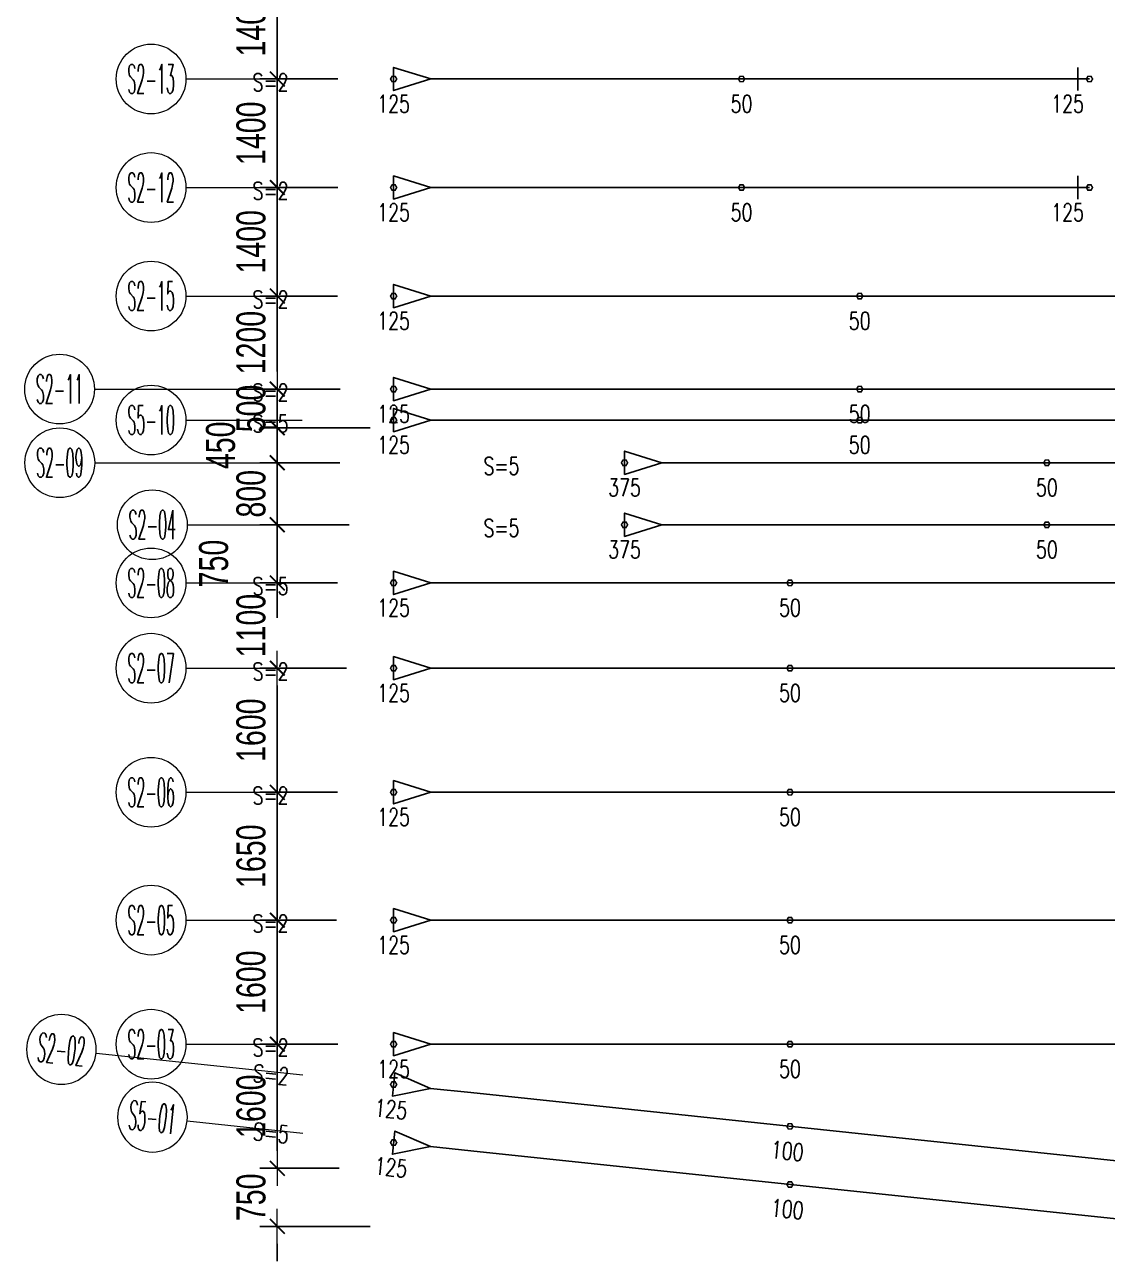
# Model space of a CAD drawing. Header units: millimetres. Extents: x 118516 to 588795, y -24154 to 50684.
# Drawn here: x 377659 to 391630, y 8450 to 24400 of the extents above; entities that cross this region are included whole.
import ezdxf
from ezdxf.enums import TextEntityAlignment as Align

# ---------------------------------------------------------------- set-up
doc = ezdxf.new("R2010")
doc.units = ezdxf.units.MM
doc.layers.get('0').update_dxf_attribs({"lineweight": 20})
doc.layers.get('Defpoints').update_dxf_attribs({"color": 151, "lineweight": 9})
doc.layers.add('ARES_TAG', color=3, linetype='Continuous')
doc.layers.add('NDC_S_TENDON', color=10, linetype='Continuous')
doc.layers.add('Current plane_Column', color=7, linetype='Continuous', true_color=0x4b00ff)
for name, color, linetype, lineweight in [('NDC_S-TENDON', 6, 'Continuous', 35), ('NDC_S_ANNO', 7, 'Continuous', 20), ('NDC_S_DIM', 1, 'Continuous', 15), ('NDC_S_SYMBOL', 1, 'Continuous', 15)]:
    doc.layers.add(name, color=color, linetype=linetype, lineweight=lineweight)
doc.styles.add('ARES_ROMANS_0.36', font='romans.shx', dxfattribs={"width": 0.36, "bigfont": 'vns.shx'})
doc.styles.add('NDC_ANNO', font='', dxfattribs={"width": 0.8})
doc.styles.add('NDC_DIM', font='', dxfattribs={"width": 0.75})
doc.styles.get('NDC_ANNO').set_extended_font_data('Dotum')
doc.styles.get('NDC_DIM').set_extended_font_data('Dotum')
doc.dimstyles.new('NDC_dim_150', dxfattribs={"dimscale": 150, "dimtxt": 2.5, "dimasz": 1.5, "dimexe": 1.5, "dimexo": 2.5, "dimgap": 1, "dimtad": 1, "dimdec": 0, "dimzin": 0, "dimdsep": 46, "dimtxsty": 'NDC_DIM', "dimblk": 'DIMMARK', "dimcen": 0.09, "dimdle": 1.2, "dimclrd": 1, "dimclre": 1, "dimclrt": 3, "dimadec": 0, "dimazin": 0, "dimtfac": 1, "dimtdec": 0, "dimtix": 1, "dimtofl": 0, "dimtmove": 0, "dimatfit": 3, "dimfxl": 8, "dimfxlon": 1, "dimtolj": 1, "dimtzin": 0, "dimarcsym": 0})

# ---------------------------------------------------------------- blocks, each defined once
blk = doc.blocks.new('*U712')
at = {"layer": 'NDC_S_SYMBOL', "color": 3}
blk.add_line((-11226, 0), (-8554, 0), dxfattribs=at)
blk.add_circle((-11676, 0), 450, dxfattribs=at)
at = {"layer": 'NDC_S_TENDON'}
for p, q in [((-3388, 0), (-500, 0)), ((-500, 0), (5123, 0)), ((5123, 0), (5512, 0)), ((5512, 0), (6512, 0)), ((6362, -150), (6362, 150))]:
    blk.add_line(p, q, dxfattribs=at)
blk.add_lwpolyline([(-3908, 0), (-4388, 150), (-4388, -150), (-3908, 0), (-3388, 0)], dxfattribs=at)
at = {"layer": 'ARES_TAG', "style": 'ARES_ROMANS_0.36', "width": 0.36}
blk.add_attdef('S3', text='', height=375, dxfattribs=at).set_placement((-11676, 0), align=Align.MIDDLE_CENTER)
blk = doc.blocks.new('*U532')
at = {"layer": 'NDC_S_SYMBOL', "color": 3}
blk.add_line((-7068, 0), (-5568, 0), dxfattribs=at)
blk.add_circle((-7518, 0), 450, dxfattribs=at)
at = {"layer": 'NDC_S_TENDON'}
for p, q in [((-3388, 0), (-500, 0)), ((-500, 0), (2938, 0)), ((2938, 0), (3592, 0)), ((3592, 0), (4592, 0)), ((4442, -150), (4442, 150))]:
    blk.add_line(p, q, dxfattribs=at)
blk.add_lwpolyline([(-3908, 0), (-4388, 150), (-4388, -150), (-3908, 0), (-3388, 0)], dxfattribs=at)
at = {"layer": 'ARES_TAG', "style": 'ARES_ROMANS_0.36', "width": 0.36}
blk.add_attdef('S3', text='', height=375, dxfattribs=at).set_placement((-7518, 0), align=Align.MIDDLE_CENTER)
blk = doc.blocks.new('*U490')
at = {"layer": 'NDC_S_SYMBOL', "color": 3}
blk.add_line((-7068, 0), (-5568, 0), dxfattribs=at)
blk.add_circle((-7518, 0), 450, dxfattribs=at)
at = {"layer": 'NDC_S_TENDON'}
for p, q in [((-3388, 0), (-500, 0)), ((-500, 0), (5123, 0))]:
    blk.add_line(p, q, dxfattribs=at)
blk.add_lwpolyline([(-3908, 0), (-4388, 150), (-4388, -150), (-3908, 0), (-3388, 0)], dxfattribs=at)
at = {"layer": 'ARES_TAG', "style": 'ARES_ROMANS_0.36', "width": 0.36}
blk.add_attdef('S3', text='', height=375, dxfattribs=at).set_placement((-7518, 0), align=Align.MIDDLE_CENTER)
blk = doc.blocks.new('*U530')
at = {"layer": 'NDC_S_SYMBOL', "color": 3}
blk.add_line((-29345, -1362), (-27853, -1204), dxfattribs=at)
blk.add_circle((-29792, -1409), 450, dxfattribs=at)
at = {"layer": 'NDC_S_TENDON'}
blk.add_line((-25685, -975), (-16450, 0), dxfattribs=at)
blk.add_lwpolyline([(-26202, -1030), (-26696, -931), (-26664, -1230), (-26202, -1030), (-25685, -975)], dxfattribs=at)
at = {"layer": 'ARES_TAG', "style": 'ARES_ROMANS_0.36', "width": 0.36}
blk.add_attdef('S3', text='', height=375, rotation=6.0284, dxfattribs=at).set_placement((-29792, -1409), align=Align.MIDDLE_CENTER)
blk = doc.blocks.new('*U703')
at = {"layer": 'NDC_S_SYMBOL', "color": 3}
blk.add_line((-30519, -1486), (-27853, -1204), dxfattribs=at)
blk.add_circle((-30967, -1533), 450, dxfattribs=at)
at = {"layer": 'NDC_S_TENDON'}
blk.add_line((-25685, -975), (-16450, 0), dxfattribs=at)
blk.add_lwpolyline([(-26202, -1030), (-26696, -931), (-26664, -1230), (-26202, -1030), (-25685, -975)], dxfattribs=at)
at = {"layer": 'ARES_TAG', "style": 'ARES_ROMANS_0.36', "width": 0.36}
blk.add_attdef('S3', text='', height=375, rotation=6.0284, dxfattribs=at).set_placement((-30967, -1533), align=Align.MIDDLE_CENTER)
blk = doc.blocks.new('*U492')
at = {"layer": 'NDC_S_SYMBOL', "color": 3}
blk.add_line((-7068, 0), (-5568, 0), dxfattribs=at)
blk.add_circle((-7518, 0), 450, dxfattribs=at)
at = {"layer": 'NDC_S_TENDON'}
for p, q in [((-3388, 0), (-500, 0)), ((-500, 0), (5123, 0)), ((5123, 0), (6642, 0)), ((6642, 0), (7642, 0)), ((7492, -150), (7492, 150))]:
    blk.add_line(p, q, dxfattribs=at)
blk.add_lwpolyline([(-3908, 0), (-4388, 150), (-4388, -150), (-3908, 0), (-3388, 0)], dxfattribs=at)
at = {"layer": 'ARES_TAG', "style": 'ARES_ROMANS_0.36', "width": 0.36}
blk.add_attdef('S3', text='', height=375, dxfattribs=at).set_placement((-7518, 0), align=Align.MIDDLE_CENTER)
blk = doc.blocks.new('*U702')
at = {"layer": 'NDC_S_SYMBOL', "color": 3}
blk.add_line((-8249, 0), (-5568, 0), dxfattribs=at)
blk.add_circle((-8699, 0), 450, dxfattribs=at)
at = {"layer": 'NDC_S_TENDON'}
for p, q in [((-3388, 0), (-500, 0)), ((-500, 0), (5123, 0)), ((5123, 0), (6642, 0)), ((6642, 0), (7642, 0)), ((7492, -150), (7492, 150))]:
    blk.add_line(p, q, dxfattribs=at)
blk.add_lwpolyline([(-3908, 0), (-4388, 150), (-4388, -150), (-3908, 0), (-3388, 0)], dxfattribs=at)
at = {"layer": 'ARES_TAG', "style": 'ARES_ROMANS_0.36', "width": 0.36}
blk.add_attdef('S3', text='', height=375, dxfattribs=at).set_placement((-8699, 0), align=Align.MIDDLE_CENTER)
blk = doc.blocks.new('*U713')
at = {"layer": 'NDC_S_SYMBOL', "color": 3}
blk.add_line((-10032, 0), (-8529, 0), dxfattribs=at)
blk.add_circle((-10482, 0), 450, dxfattribs=at)
at = {"layer": 'NDC_S_TENDON'}
for p, q in [((-3388, 0), (-500, 0)), ((-500, 0), (5123, 0)), ((5123, 0), (5512, 0)), ((5512, 0), (6512, 0)), ((6362, -150), (6362, 150))]:
    blk.add_line(p, q, dxfattribs=at)
blk.add_lwpolyline([(-3908, 0), (-4388, 150), (-4388, -150), (-3908, 0), (-3388, 0)], dxfattribs=at)
at = {"layer": 'ARES_TAG', "style": 'ARES_ROMANS_0.36', "width": 0.36}
blk.add_attdef('S3', text='', height=375, dxfattribs=at).set_placement((-10482, 0), align=Align.MIDDLE_CENTER)
blk = doc.blocks.new('HTB TDX')
at = {"layer": 'NDC_S-TENDON', "linetype": 'Continuous'}
for points, elevation in [([(-140, 14200, 20, 20, 0), (-160, 14235, 20, 20, 0), (-200, 14235, 20, 20, 0), (-220, 14200, 20, 20, 0), (-200, 14165, 20, 20, 0), (-160, 14165, 20, 20, 0)], 3575), ([(-140, 14200, 20, 20, 0), (-160, 14235, 20, 20, 0), (-200, 14235, 20, 20, 0), (-220, 14200, 20, 20, 0), (-200, 14165, 20, 20, 0), (-160, 14165, 20, 20, 0)], 3575), ([(4350, 14200, 20, 20, 0), (4330, 14235, 20, 20, 0), (4290, 14235, 20, 20, 0), (4270, 14200, 20, 20, 0), (4290, 14165, 20, 20, 0), (4330, 14165, 20, 20, 0)], 3500), ([(4350, 14200, 20, 20, 0), (4330, 14235, 20, 20, 0), (4290, 14235, 20, 20, 0), (4270, 14200, 20, 20, 0), (4290, 14165, 20, 20, 0), (4330, 14165, 20, 20, 0)], 3500), ([(8840, 14200, 20, 20, 0), (8820, 14235, 20, 20, 0), (8780, 14235, 20, 20, 0), (8760, 14200, 20, 20, 0), (8780, 14165, 20, 20, 0), (8820, 14165, 20, 20, 0)], 3575), ([(8840, 14200, 20, 20, 0), (8820, 14235, 20, 20, 0), (8780, 14235, 20, 20, 0), (8760, 14200, 20, 20, 0), (8780, 14165, 20, 20, 0), (8820, 14165, 20, 20, 0)], 3575), ([(-140, 12800, 20, 20, 0), (-160, 12835, 20, 20, 0), (-200, 12835, 20, 20, 0), (-220, 12800, 20, 20, 0), (-200, 12765, 20, 20, 0), (-160, 12765, 20, 20, 0)], 3575), ([(-140, 12800, 20, 20, 0), (-160, 12835, 20, 20, 0), (-200, 12835, 20, 20, 0), (-220, 12800, 20, 20, 0), (-200, 12765, 20, 20, 0), (-160, 12765, 20, 20, 0)], 3575), ([(4350, 12800, 20, 20, 0), (4330, 12835, 20, 20, 0), (4290, 12835, 20, 20, 0), (4270, 12800, 20, 20, 0), (4290, 12765, 20, 20, 0), (4330, 12765, 20, 20, 0)], 3500), ([(4350, 12800, 20, 20, 0), (4330, 12835, 20, 20, 0), (4290, 12835, 20, 20, 0), (4270, 12800, 20, 20, 0), (4290, 12765, 20, 20, 0), (4330, 12765, 20, 20, 0)], 3500), ([(8840, 12800, 20, 20, 0), (8820, 12835, 20, 20, 0), (8780, 12835, 20, 20, 0), (8760, 12800, 20, 20, 0), (8780, 12765, 20, 20, 0), (8820, 12765, 20, 20, 0)], 3575), ([(8840, 12800, 20, 20, 0), (8820, 12835, 20, 20, 0), (8780, 12835, 20, 20, 0), (8760, 12800, 20, 20, 0), (8780, 12765, 20, 20, 0), (8820, 12765, 20, 20, 0)], 3575), ([(-140, 11400, 20, 20, 0), (-160, 11435, 20, 20, 0), (-200, 11435, 20, 20, 0), (-220, 11400, 20, 20, 0), (-200, 11365, 20, 20, 0), (-160, 11365, 20, 20, 0)], 3575), ([(-140, 11400, 20, 20, 0), (-160, 11435, 20, 20, 0), (-200, 11435, 20, 20, 0), (-220, 11400, 20, 20, 0), (-200, 11365, 20, 20, 0), (-160, 11365, 20, 20, 0)], 3575), ([(5875, 11400, 20, 20, 0), (5855, 11435, 20, 20, 0), (5815, 11435, 20, 20, 0), (5795, 11400, 20, 20, 0), (5815, 11365, 20, 20, 0), (5855, 11365, 20, 20, 0)], 3500), ([(5875, 11400, 20, 20, 0), (5855, 11435, 20, 20, 0), (5815, 11435, 20, 20, 0), (5795, 11400, 20, 20, 0), (5815, 11365, 20, 20, 0), (5855, 11365, 20, 20, 0)], 3500), ([(-140, 10200, 20, 20, 0), (-160, 10235, 20, 20, 0), (-200, 10235, 20, 20, 0), (-220, 10200, 20, 20, 0), (-200, 10165, 20, 20, 0), (-160, 10165, 20, 20, 0)], 3575), ([(-140, 10200, 20, 20, 0), (-160, 10235, 20, 20, 0), (-200, 10235, 20, 20, 0), (-220, 10200, 20, 20, 0), (-200, 10165, 20, 20, 0), (-160, 10165, 20, 20, 0)], 3575), ([(5875, 10200, 20, 20, 0), (5855, 10235, 20, 20, 0), (5815, 10235, 20, 20, 0), (5795, 10200, 20, 20, 0), (5815, 10165, 20, 20, 0), (5855, 10165, 20, 20, 0)], 3250), ([(5875, 10200, 20, 20, 0), (5855, 10235, 20, 20, 0), (5815, 10235, 20, 20, 0), (5795, 10200, 20, 20, 0), (5815, 10165, 20, 20, 0), (5855, 10165, 20, 20, 0)], 3250), ([(-140, 9800, 20, 20, 0), (-160, 9835, 20, 20, 0), (-200, 9835, 20, 20, 0), (-220, 9800, 20, 20, 0), (-200, 9765, 20, 20, 0), (-160, 9765, 20, 20, 0)], 3575), ([(-140, 9800, 20, 20, 0), (-160, 9835, 20, 20, 0), (-200, 9835, 20, 20, 0), (-220, 9800, 20, 20, 0), (-200, 9765, 20, 20, 0), (-160, 9765, 20, 20, 0)], 3575), ([(5875, 9800, 20, 20, 0), (5855, 9835, 20, 20, 0), (5815, 9835, 20, 20, 0), (5795, 9800, 20, 20, 0), (5815, 9765, 20, 20, 0), (5855, 9765, 20, 20, 0)], 3250), ([(5875, 9800, 20, 20, 0), (5855, 9835, 20, 20, 0), (5815, 9835, 20, 20, 0), (5795, 9800, 20, 20, 0), (5815, 9765, 20, 20, 0), (5855, 9765, 20, 20, 0)], 3250), ([(2840, 9250, 20, 20, 0), (2820, 9285, 20, 20, 0), (2780, 9285, 20, 20, 0), (2760, 9250, 20, 20, 0), (2780, 9215, 20, 20, 0), (2820, 9215, 20, 20, 0)], 3575), ([(2840, 9250, 20, 20, 0), (2820, 9285, 20, 20, 0), (2780, 9285, 20, 20, 0), (2760, 9250, 20, 20, 0), (2780, 9215, 20, 20, 0), (2820, 9215, 20, 20, 0)], 3575), ([(8290, 9250, 20, 20, 0), (8270, 9285, 20, 20, 0), (8230, 9285, 20, 20, 0), (8210, 9250, 20, 20, 0), (8230, 9215, 20, 20, 0), (8270, 9215, 20, 20, 0)], 3250), ([(8290, 9250, 20, 20, 0), (8270, 9285, 20, 20, 0), (8230, 9285, 20, 20, 0), (8210, 9250, 20, 20, 0), (8230, 9215, 20, 20, 0), (8270, 9215, 20, 20, 0)], 3250), ([(2840, 8450, 20, 20, 0), (2820, 8485, 20, 20, 0), (2780, 8485, 20, 20, 0), (2760, 8450, 20, 20, 0), (2780, 8415, 20, 20, 0), (2820, 8415, 20, 20, 0)], 3575), ([(2840, 8450, 20, 20, 0), (2820, 8485, 20, 20, 0), (2780, 8485, 20, 20, 0), (2760, 8450, 20, 20, 0), (2780, 8415, 20, 20, 0), (2820, 8415, 20, 20, 0)], 3575), ([(8290, 8450, 20, 20, 0), (8270, 8485, 20, 20, 0), (8230, 8485, 20, 20, 0), (8210, 8450, 20, 20, 0), (8230, 8415, 20, 20, 0), (8270, 8415, 20, 20, 0)], 3250), ([(8290, 8450, 20, 20, 0), (8270, 8485, 20, 20, 0), (8230, 8485, 20, 20, 0), (8210, 8450, 20, 20, 0), (8230, 8415, 20, 20, 0), (8270, 8415, 20, 20, 0)], 3250), ([(-140, 7700, 20, 20, 0), (-160, 7735, 20, 20, 0), (-200, 7735, 20, 20, 0), (-220, 7700, 20, 20, 0), (-200, 7665, 20, 20, 0), (-160, 7665, 20, 20, 0)], 3575), ([(-140, 7700, 20, 20, 0), (-160, 7735, 20, 20, 0), (-200, 7735, 20, 20, 0), (-220, 7700, 20, 20, 0), (-200, 7665, 20, 20, 0), (-160, 7665, 20, 20, 0)], 3575), ([(4975, 7700, 20, 20, 0), (4955, 7735, 20, 20, 0), (4915, 7735, 20, 20, 0), (4895, 7700, 20, 20, 0), (4915, 7665, 20, 20, 0), (4955, 7665, 20, 20, 0)], 3500), ([(4975, 7700, 20, 20, 0), (4955, 7735, 20, 20, 0), (4915, 7735, 20, 20, 0), (4895, 7700, 20, 20, 0), (4915, 7665, 20, 20, 0), (4955, 7665, 20, 20, 0)], 3500), ([(-140, 6600, 20, 20, 0), (-160, 6635, 20, 20, 0), (-200, 6635, 20, 20, 0), (-220, 6600, 20, 20, 0), (-200, 6565, 20, 20, 0), (-160, 6565, 20, 20, 0)], 3575), ([(-140, 6600, 20, 20, 0), (-160, 6635, 20, 20, 0), (-200, 6635, 20, 20, 0), (-220, 6600, 20, 20, 0), (-200, 6565, 20, 20, 0), (-160, 6565, 20, 20, 0)], 3575), ([(4975, 6600, 20, 20, 0), (4955, 6635, 20, 20, 0), (4915, 6635, 20, 20, 0), (4895, 6600, 20, 20, 0), (4915, 6565, 20, 20, 0), (4955, 6565, 20, 20, 0)], 3500), ([(4975, 6600, 20, 20, 0), (4955, 6635, 20, 20, 0), (4915, 6635, 20, 20, 0), (4895, 6600, 20, 20, 0), (4915, 6565, 20, 20, 0), (4955, 6565, 20, 20, 0)], 3500), ([(-140, 5000, 20, 20, 0), (-160, 5035, 20, 20, 0), (-200, 5035, 20, 20, 0), (-220, 5000, 20, 20, 0), (-200, 4965, 20, 20, 0), (-160, 4965, 20, 20, 0)], 3575), ([(-140, 5000, 20, 20, 0), (-160, 5035, 20, 20, 0), (-200, 5035, 20, 20, 0), (-220, 5000, 20, 20, 0), (-200, 4965, 20, 20, 0), (-160, 4965, 20, 20, 0)], 3575), ([(4975, 5000, 20, 20, 0), (4955, 5035, 20, 20, 0), (4915, 5035, 20, 20, 0), (4895, 5000, 20, 20, 0), (4915, 4965, 20, 20, 0), (4955, 4965, 20, 20, 0)], 3500), ([(4975, 5000, 20, 20, 0), (4955, 5035, 20, 20, 0), (4915, 5035, 20, 20, 0), (4895, 5000, 20, 20, 0), (4915, 4965, 20, 20, 0), (4955, 4965, 20, 20, 0)], 3500), ([(-140, 3350, 20, 20, 0), (-160, 3385, 20, 20, 0), (-200, 3385, 20, 20, 0), (-220, 3350, 20, 20, 0), (-200, 3315, 20, 20, 0), (-160, 3315, 20, 20, 0)], 3575), ([(-140, 3350, 20, 20, 0), (-160, 3385, 20, 20, 0), (-200, 3385, 20, 20, 0), (-220, 3350, 20, 20, 0), (-200, 3315, 20, 20, 0), (-160, 3315, 20, 20, 0)], 3575), ([(4975, 3350, 20, 20, 0), (4955, 3385, 20, 20, 0), (4915, 3385, 20, 20, 0), (4895, 3350, 20, 20, 0), (4915, 3315, 20, 20, 0), (4955, 3315, 20, 20, 0)], 3500), ([(4975, 3350, 20, 20, 0), (4955, 3385, 20, 20, 0), (4915, 3385, 20, 20, 0), (4895, 3350, 20, 20, 0), (4915, 3315, 20, 20, 0), (4955, 3315, 20, 20, 0)], 3500), ([(-140, 1750, 20, 20, 0), (-160, 1785, 20, 20, 0), (-200, 1785, 20, 20, 0), (-220, 1750, 20, 20, 0), (-200, 1715, 20, 20, 0), (-160, 1715, 20, 20, 0)], 3575), ([(-140, 1750, 20, 20, 0), (-160, 1785, 20, 20, 0), (-200, 1785, 20, 20, 0), (-220, 1750, 20, 20, 0), (-200, 1715, 20, 20, 0), (-160, 1715, 20, 20, 0)], 3575), ([(4975, 1750, 20, 20, 0), (4955, 1785, 20, 20, 0), (4915, 1785, 20, 20, 0), (4895, 1750, 20, 20, 0), (4915, 1715, 20, 20, 0), (4955, 1715, 20, 20, 0)], 3500), ([(4975, 1750, 20, 20, 0), (4955, 1785, 20, 20, 0), (4915, 1785, 20, 20, 0), (4895, 1750, 20, 20, 0), (4915, 1715, 20, 20, 0), (4955, 1715, 20, 20, 0)], 3500), ([(-140, 1230, 20, 20, 0), (-160, 1265, 20, 20, 0), (-200, 1265, 20, 20, 0), (-220, 1230, 20, 20, 0), (-200, 1196, 20, 20, 0), (-160, 1196, 20, 20, 0)], 3575), ([(-140, 1230, 20, 20, 0), (-160, 1265, 20, 20, 0), (-200, 1265, 20, 20, 0), (-220, 1230, 20, 20, 0), (-200, 1196, 20, 20, 0), (-160, 1196, 20, 20, 0)], 3575), ([(4975, 690, 20, 20, 0), (4955, 725, 20, 20, 0), (4915, 725, 20, 20, 0), (4895, 690, 20, 20, 0), (4915, 656, 20, 20, 0), (4955, 656, 20, 20, 0)], 3200), ([(4975, 690, 20, 20, 0), (4955, 725, 20, 20, 0), (4915, 725, 20, 20, 0), (4895, 690, 20, 20, 0), (4915, 656, 20, 20, 0), (4955, 656, 20, 20, 0)], 3200), ([(-140, 480, 20, 20, 0), (-160, 515, 20, 20, 0), (-200, 515, 20, 20, 0), (-220, 480, 20, 20, 0), (-200, 446, 20, 20, 0), (-160, 446, 20, 20, 0)], 3575), ([(-140, 480, 20, 20, 0), (-160, 515, 20, 20, 0), (-200, 515, 20, 20, 0), (-220, 480, 20, 20, 0), (-200, 446, 20, 20, 0), (-160, 446, 20, 20, 0)], 3575), ([(4975, -60, 20, 20, 0), (4955, -25, 20, 20, 0), (4915, -25, 20, 20, 0), (4895, -60, 20, 20, 0), (4915, -94, 20, 20, 0), (4955, -94, 20, 20, 0)], 3200), ([(4975, -60, 20, 20, 0), (4955, -25, 20, 20, 0), (4915, -25, 20, 20, 0), (4895, -60, 20, 20, 0), (4915, -94, 20, 20, 0), (4955, -94, 20, 20, 0)], 3200)]:
    blk.add_lwpolyline(points, format="xyseb", close=True, dxfattribs=dict(at, elevation=elevation))
ref = blk.add_blockref('*U532', (4208, 14200, 3575))
ref.add_attrib('S3', 'S2-13', dxfattribs={"layer": 'ARES_TAG', "height": 375, "style": 'ARES_ROMANS_0.36', "width": 0.36}).set_placement((-3310, 14200, 3575), align=Align.MIDDLE_CENTER)
ref = blk.add_blockref('*U532', (4208, 12800, 3575))
ref.add_attrib('S3', 'S2-12', dxfattribs={"layer": 'ARES_TAG', "height": 375, "style": 'ARES_ROMANS_0.36', "width": 0.36}).set_placement((-3310, 12800, 3575), align=Align.MIDDLE_CENTER)
ref = blk.add_blockref('*U492', (4208, 11400, 3575))
ref.add_attrib('S3', 'S2-15', dxfattribs={"layer": 'ARES_TAG', "height": 375, "style": 'ARES_ROMANS_0.36', "width": 0.36}).set_placement((-3310, 11400, 3575), align=Align.MIDDLE_CENTER)
ref = blk.add_blockref('*U702', (4208, 10200, 3575))
ref.add_attrib('S3', 'S2-11', dxfattribs={"layer": 'ARES_TAG', "height": 375, "style": 'ARES_ROMANS_0.36', "width": 0.36}).set_placement((-4491, 10200, 3575), align=Align.MIDDLE_CENTER)
ref = blk.add_blockref('*U492', (4208, 9800, 3575))
ref.add_attrib('S3', 'S5-10', dxfattribs={"layer": 'ARES_TAG', "height": 375, "style": 'ARES_ROMANS_0.36', "width": 0.36}).set_placement((-3310, 9800, 3575), align=Align.MIDDLE_CENTER)
ref = blk.add_blockref('*U712', (7188, 9250, 3575))
ref.add_attrib('S3', 'S2-09', dxfattribs={"layer": 'ARES_TAG', "height": 375, "style": 'ARES_ROMANS_0.36', "width": 0.36}).set_placement((-4488, 9250, 3575), align=Align.MIDDLE_CENTER)
ref = blk.add_blockref('*U713', (7188, 8450, 3575))
ref.add_attrib('S3', 'S2-04', dxfattribs={"layer": 'ARES_TAG', "height": 375, "style": 'ARES_ROMANS_0.36', "width": 0.36}).set_placement((-3294, 8450, 3575), align=Align.MIDDLE_CENTER)
ref = blk.add_blockref('*U490', (4208, 7700, 3503))
ref.add_attrib('S3', 'S2-08', dxfattribs={"layer": 'ARES_TAG', "height": 375, "style": 'ARES_ROMANS_0.36', "width": 0.36}).set_placement((-3310, 7700, 3503), align=Align.MIDDLE_CENTER)
ref = blk.add_blockref('*U490', (4208, 6600, 3503))
ref.add_attrib('S3', 'S2-07', dxfattribs={"layer": 'ARES_TAG', "height": 375, "style": 'ARES_ROMANS_0.36', "width": 0.36}).set_placement((-3310, 6600, 3503), align=Align.MIDDLE_CENTER)
ref = blk.add_blockref('*U490', (4208, 5000, 3503))
ref.add_attrib('S3', 'S2-06', dxfattribs={"layer": 'ARES_TAG', "height": 375, "style": 'ARES_ROMANS_0.36', "width": 0.36}).set_placement((-3310, 5000, 3503), align=Align.MIDDLE_CENTER)
ref = blk.add_blockref('*U490', (4208, 3350, 3503))
ref.add_attrib('S3', 'S2-05', dxfattribs={"layer": 'ARES_TAG', "height": 375, "style": 'ARES_ROMANS_0.36', "width": 0.36}).set_placement((-3310, 3350, 3503), align=Align.MIDDLE_CENTER)
ref = blk.add_blockref('*U703', (26500, 150), dxfattribs=dict(xscale=-1, rotation=180))
ref.add_attrib('S3', 'S2-02', dxfattribs={"layer": 'ARES_TAG', "height": 375, "rotation": 353.9716, "style": 'ARES_ROMANS_0.36', "width": 0.36}).set_placement((-4467, 1683), align=Align.MIDDLE_CENTER)
ref = blk.add_blockref('*U490', (4208, 1750, 3503))
ref.add_attrib('S3', 'S2-03', dxfattribs={"layer": 'ARES_TAG', "height": 375, "style": 'ARES_ROMANS_0.36', "width": 0.36}).set_placement((-3310, 1750, 3503), align=Align.MIDDLE_CENTER)
ref = blk.add_blockref('*U530', (26500, -600), dxfattribs=dict(xscale=-1, rotation=180))
ref.add_attrib('S3', 'S5-01', dxfattribs={"layer": 'ARES_TAG', "height": 375, "rotation": 353.9716, "style": 'ARES_ROMANS_0.36', "width": 0.36}).set_placement((-3292, 809), align=Align.MIDDLE_CENTER)
at = {"layer": 'NDC_S_ANNO', "linetype": 'Continuous', "char_height": 225, "attachment_point": 5, "line_spacing_factor": 0.75, "style": 'NDC_ANNO'}
for s, insert, rotation in [('\\FSTANDARD.shx;S=2', (-1768, 14157, 3700), 0), ('\\FSTANDARD.shx;125', (-180, 13880, 3575), 0), ('\\FSTANDARD.shx;50', (4310, 13880, 3500), 0), ('\\FSTANDARD.shx;125', (8518, 13880, 3575), 0), ('\\FSTANDARD.shx;S=2', (-1768, 12757, 3700), 0), ('\\FSTANDARD.shx;125', (-180, 12480, 3575), 0), ('\\FSTANDARD.shx;50', (4310, 12480, 3500), 0), ('\\FSTANDARD.shx;125', (8518, 12480, 3575), 0), ('\\FSTANDARD.shx;S=2', (-1768, 11357, 3700), 0), ('\\FSTANDARD.shx;125', (-180, 11080, 3575), 0), ('\\FSTANDARD.shx;50', (5835, 11080, 3500), 0), ('\\FSTANDARD.shx;S=2', (-1768, 10157, 3700), 0), ('\\FSTANDARD.shx;125', (-180, 9880, 3575), 0), ('\\FSTANDARD.shx;50', (5835, 9880, 3250), 0), ('\\FSTANDARD.shx;S=5', (-1768, 9757, 3700), 0), ('\\FSTANDARD.shx;125', (-180, 9480, 3575), 0), ('\\FSTANDARD.shx;50', (5835, 9480, 3250), 0), ('\\FSTANDARD.shx;S=5', (-1768, 7658, 3700), 0), ('\\FSTANDARD.shx;S=2', (-1768, 6557, 3700), 0), ('\\FSTANDARD.shx;S=2', (-1768, 4957, 3700), 0), ('\\FSTANDARD.shx;S=2', (-1768, 3307, 3700), 0), ('\\FSTANDARD.shx;S=2', (-1768, 1707, 3700), 0), ('\\FSTANDARD.shx;S=2', (-1763, 1355, 3700), 353.9716), ('\\FSTANDARD.shx;125', (-214, 912, 3575), 353.9716), ('\\FSTANDARD.shx;S=5', (-1763, 605, 3700), 353.9716), ('\\FSTANDARD.shx;100', (4901, 372, 3200), 353.9716), ('\\FSTANDARD.shx;125', (-214, 162, 3575), 353.9716), ('\\FSTANDARD.shx;100', (4901, -378, 3200), 353.9716)]:
    blk.add_mtext(s, dxfattribs=dict(at, insert=insert, rotation=rotation))
for s, insert in [('\\FSTANDARD.shx;S=5', (1212, 9208, 3700)), ('\\FSTANDARD.shx;375', (2800, 8930, 3575)), ('\\FSTANDARD.shx;50', (8250, 8930, 3250)), ('\\FSTANDARD.shx;S=5', (1212, 8408, 3700)), ('\\FSTANDARD.shx;375', (2800, 8130, 3575)), ('\\FSTANDARD.shx;50', (8250, 8130, 3250)), ('\\FSTANDARD.shx;125', (-180, 7380, 3575)), ('\\FSTANDARD.shx;50', (4935, 7380, 3500)), ('\\FSTANDARD.shx;125', (-180, 6280, 3575)), ('\\FSTANDARD.shx;50', (4935, 6280, 3500)), ('\\FSTANDARD.shx;125', (-180, 4680, 3575)), ('\\FSTANDARD.shx;50', (4935, 4680, 3500)), ('\\FSTANDARD.shx;125', (-180, 3030, 3575)), ('\\FSTANDARD.shx;50', (4935, 3030, 3500)), ('\\FSTANDARD.shx;125', (-180, 1430, 3575)), ('\\FSTANDARD.shx;50', (4935, 1430, 3500))]:
    blk.add_mtext(s, dxfattribs=dict(at, insert=insert))
blk = doc.blocks.new('DIMMARK')
at = {"layer": 'NDC_S_DIM', "color": 1}
blk.add_line((-1.5, 0), (1, 0), dxfattribs=at)
at = {"layer": 'NDC_S_DIM', "color": 2, "const_width": 0.1}
blk.add_lwpolyline([(-0.424, -0.424), (0.424, 0.424)], dxfattribs=at)
blk = doc.blocks.new('*D390')
at = {"layer": 'Defpoints', "color": 0, "ltscale": 100, "transparency": 16777216}
for p in [(384125, 25100, 3533), (380919, 23700), (384206, 23700, 3535)]:
    blk.add_point(p, dxfattribs=at)
at = {"layer": 'NDC_S_DIM', "color": 1, "lineweight": -2, "ltscale": 100, "transparency": 16777216}
for p, q in [((381687, 25100), (380694, 25100)), ((380919, 24875), (380919, 23925)), ((381698, 23700), (380694, 23700))]:
    blk.add_line(p, q, dxfattribs=at)
at = {"layer": 'NDC_S_DIM', "color": 1, "lineweight": -2, "ltscale": 100, "transparency": 16777216, "xscale": 225, "yscale": 225, "zscale": 225}
for p, rotation in [((380919, 25100), 90), ((380919, 23700), 270)]:
    blk.add_blockref('DIMMARK', p, dxfattribs=dict(at, rotation=rotation))
at = {"layer": 'NDC_S_DIM', "color": 3, "ltscale": 100, "transparency": 16777216, "insert": (380581, 24400), "char_height": 375, "attachment_point": 5, "rotation": 90, "style": 'NDC_DIM'}
blk.add_mtext('\\A1;1400', dxfattribs=at)
blk = doc.blocks.new('*D391')
at = {"layer": 'Defpoints', "color": 0, "ltscale": 100, "transparency": 16777216}
for p in [(384206, 23700, 3535), (380919, 22300), (384206, 22300, 3535)]:
    blk.add_point(p, dxfattribs=at)
at = {"layer": 'NDC_S_DIM', "color": 1, "lineweight": -2, "ltscale": 100, "transparency": 16777216}
for p, q in [((381698, 23700), (380694, 23700)), ((380919, 23475), (380919, 22525)), ((381698, 22300), (380694, 22300))]:
    blk.add_line(p, q, dxfattribs=at)
at = {"layer": 'NDC_S_DIM', "color": 1, "lineweight": -2, "ltscale": 100, "transparency": 16777216, "xscale": 225, "yscale": 225, "zscale": 225}
for p, rotation in [((380919, 23700), 90), ((380919, 22300), 270)]:
    blk.add_blockref('DIMMARK', p, dxfattribs=dict(at, rotation=rotation))
at = {"layer": 'NDC_S_DIM', "color": 3, "ltscale": 100, "transparency": 16777216, "insert": (380581, 23000), "char_height": 375, "attachment_point": 5, "rotation": 90, "style": 'NDC_DIM'}
blk.add_mtext('\\A1;1400', dxfattribs=at)
blk = doc.blocks.new('*D392')
at = {"layer": 'Defpoints', "color": 0, "ltscale": 100, "transparency": 16777216}
for p in [(384206, 22300, 3535), (380919, 20900), (384144, 20900, 3502)]:
    blk.add_point(p, dxfattribs=at)
at = {"layer": 'NDC_S_DIM', "color": 1, "lineweight": -2, "ltscale": 100, "transparency": 16777216}
for p, q in [((381698, 22300), (380694, 22300)), ((380919, 22075), (380919, 21125)), ((381694, 20900), (380694, 20900))]:
    blk.add_line(p, q, dxfattribs=at)
at = {"layer": 'NDC_S_DIM', "color": 1, "lineweight": -2, "ltscale": 100, "transparency": 16777216, "xscale": 225, "yscale": 225, "zscale": 225}
for p, rotation in [((380919, 22300), 90), ((380919, 20900), 270)]:
    blk.add_blockref('DIMMARK', p, dxfattribs=dict(at, rotation=rotation))
at = {"layer": 'NDC_S_DIM', "color": 3, "ltscale": 100, "transparency": 16777216, "insert": (380581, 21600), "char_height": 375, "attachment_point": 5, "rotation": 90, "style": 'NDC_DIM'}
blk.add_mtext('\\A1;1400', dxfattribs=at)
blk = doc.blocks.new('*D393')
at = {"layer": 'Defpoints', "color": 0, "ltscale": 100, "transparency": 16777216}
for p in [(384144, 20900, 3502), (380919, 19700), (384151, 19700, 3260)]:
    blk.add_point(p, dxfattribs=at)
at = {"layer": 'NDC_S_DIM', "color": 1, "lineweight": -2, "ltscale": 100, "transparency": 16777216}
for p, q in [((381694, 20900), (380694, 20900)), ((380919, 20675), (380919, 19925)), ((381731, 19700), (380694, 19700))]:
    blk.add_line(p, q, dxfattribs=at)
at = {"layer": 'NDC_S_DIM', "color": 1, "lineweight": -2, "ltscale": 100, "transparency": 16777216, "xscale": 225, "yscale": 225, "zscale": 225}
for p, rotation in [((380919, 20900), 90), ((380919, 19700), 270)]:
    blk.add_blockref('DIMMARK', p, dxfattribs=dict(at, rotation=rotation))
at = {"layer": 'NDC_S_DIM', "color": 3, "ltscale": 100, "transparency": 16777216, "insert": (380581, 20300), "char_height": 375, "attachment_point": 5, "rotation": 90, "style": 'NDC_DIM'}
blk.add_mtext('\\A1;1200', dxfattribs=at)
blk = doc.blocks.new('*D394')
at = {"layer": 'Defpoints', "color": 0, "ltscale": 100, "transparency": 16777216}
for p in [(384151, 19700, 3260), (380919, 19200), (384191, 19200)]:
    blk.add_point(p, dxfattribs=at)
at = {"layer": 'NDC_S_DIM', "color": 1, "lineweight": -2, "ltscale": 100, "transparency": 16777216}
for p, q in [((380919, 19925), (380919, 20150)), ((381731, 19700), (380694, 19700)), ((382119, 19200), (380694, 19200)), ((380919, 18975), (380919, 18750))]:
    blk.add_line(p, q, dxfattribs=at)
at = {"layer": 'NDC_S_DIM', "color": 1, "lineweight": -2, "ltscale": 100, "transparency": 16777216, "xscale": 225, "yscale": 225, "zscale": 225}
for p, rotation in [((380919, 19700), 270), ((380919, 19200), 90)]:
    blk.add_blockref('DIMMARK', p, dxfattribs=dict(at, rotation=rotation))
at = {"layer": 'NDC_S_DIM', "color": 3, "ltscale": 100, "transparency": 16777216, "insert": (380581, 19450), "char_height": 375, "attachment_point": 5, "rotation": 90, "style": 'NDC_DIM'}
blk.add_mtext('\\A1;500', dxfattribs=at)
blk = doc.blocks.new('*D396')
at = {"layer": 'Defpoints', "color": 0, "ltscale": 100, "transparency": 16777216}
for p in [(384191, 19200), (380919, 18750), (384154, 18750, 3299)]:
    blk.add_point(p, dxfattribs=at)
at = {"layer": 'NDC_S_DIM', "color": 1, "lineweight": -2, "ltscale": 100, "transparency": 16777216}
for p, q in [((380919, 19425), (380919, 19650)), ((382119, 19200), (380694, 19200)), ((381725, 18750), (380694, 18750)), ((380919, 18525), (380919, 18300))]:
    blk.add_line(p, q, dxfattribs=at)
at = {"layer": 'NDC_S_DIM', "color": 1, "lineweight": -2, "ltscale": 100, "transparency": 16777216, "xscale": 225, "yscale": 225, "zscale": 225}
for p, rotation in [((380919, 19200), 270), ((380919, 18750), 90)]:
    blk.add_blockref('DIMMARK', p, dxfattribs=dict(at, rotation=rotation))
at = {"layer": 'NDC_S_DIM', "color": 3, "ltscale": 100, "transparency": 16777216, "insert": (380188, 18975), "char_height": 375, "attachment_point": 5, "rotation": 90, "style": 'NDC_DIM'}
blk.add_mtext('\\A1;450', dxfattribs=at)
blk = doc.blocks.new('*D397')
at = {"layer": 'Defpoints', "color": 0, "ltscale": 100, "transparency": 16777216}
for p in [(384154, 18750, 3299), (380919, 17950), (384267, 17950, 2588)]:
    blk.add_point(p, dxfattribs=at)
at = {"layer": 'NDC_S_DIM', "color": 1, "lineweight": -2, "ltscale": 100, "transparency": 16777216}
for p, q in [((380919, 18975), (380919, 19200)), ((381725, 18750), (380694, 18750)), ((381848, 17950), (380694, 17950)), ((380919, 17725), (380919, 17500))]:
    blk.add_line(p, q, dxfattribs=at)
at = {"layer": 'NDC_S_DIM', "color": 1, "lineweight": -2, "ltscale": 100, "transparency": 16777216, "xscale": 225, "yscale": 225, "zscale": 225}
for p, rotation in [((380919, 18750), 270), ((380919, 17950), 90)]:
    blk.add_blockref('DIMMARK', p, dxfattribs=dict(at, rotation=rotation))
at = {"layer": 'NDC_S_DIM', "color": 3, "ltscale": 100, "transparency": 16777216, "insert": (380581, 18350), "char_height": 375, "attachment_point": 5, "rotation": 90, "style": 'NDC_DIM'}
blk.add_mtext('\\A1;800', dxfattribs=at)
blk = doc.blocks.new('*D398')
at = {"layer": 'Defpoints', "color": 0, "ltscale": 100, "transparency": 16777216}
for p in [(384271, 17950, 3294), (380919, 17200), (384291, 17200, 3630)]:
    blk.add_point(p, dxfattribs=at)
at = {"layer": 'NDC_S_DIM', "color": 1, "lineweight": -2, "ltscale": 100, "transparency": 16777216}
for p, q in [((380919, 18175), (380919, 18400)), ((381742, 17950), (380694, 17950)), ((381697, 17200), (380694, 17200)), ((380919, 16975), (380919, 16750))]:
    blk.add_line(p, q, dxfattribs=at)
at = {"layer": 'NDC_S_DIM', "color": 1, "lineweight": -2, "ltscale": 100, "transparency": 16777216, "xscale": 225, "yscale": 225, "zscale": 225}
for p, rotation in [((380919, 17950), 270), ((380919, 17200), 90)]:
    blk.add_blockref('DIMMARK', p, dxfattribs=dict(at, rotation=rotation))
at = {"layer": 'NDC_S_DIM', "color": 3, "ltscale": 100, "transparency": 16777216, "insert": (380099, 17450), "char_height": 375, "attachment_point": 5, "rotation": 90, "style": 'NDC_DIM'}
blk.add_mtext('\\A1;750', dxfattribs=at)
blk = doc.blocks.new('*D399')
at = {"layer": 'Defpoints', "color": 0, "ltscale": 100, "transparency": 16777216}
for p in [(384291, 17200, 3630), (380919, 16100), (384267, 16100, 2814)]:
    blk.add_point(p, dxfattribs=at)
at = {"layer": 'NDC_S_DIM', "color": 1, "lineweight": -2, "ltscale": 100, "transparency": 16777216}
for p, q in [((380919, 17425), (380919, 17650)), ((381697, 17200), (380694, 17200)), ((381814, 16100), (380694, 16100)), ((380919, 15875), (380919, 15650))]:
    blk.add_line(p, q, dxfattribs=at)
at = {"layer": 'NDC_S_DIM', "color": 1, "lineweight": -2, "ltscale": 100, "transparency": 16777216, "xscale": 225, "yscale": 225, "zscale": 225}
for p, rotation in [((380919, 17200), 270), ((380919, 16100), 90)]:
    blk.add_blockref('DIMMARK', p, dxfattribs=dict(at, rotation=rotation))
at = {"layer": 'NDC_S_DIM', "color": 3, "ltscale": 100, "transparency": 16777216, "insert": (380581, 16650), "char_height": 375, "attachment_point": 5, "rotation": 90, "style": 'NDC_DIM'}
blk.add_mtext('\\A1;1100', dxfattribs=at)
blk = doc.blocks.new('*D400')
at = {"layer": 'Defpoints', "color": 0, "ltscale": 100, "transparency": 16777216}
for p in [(384267, 16100, 2814), (380919, 14500), (384291, 14500, 3630)]:
    blk.add_point(p, dxfattribs=at)
at = {"layer": 'NDC_S_DIM', "color": 1, "lineweight": -2, "ltscale": 100, "transparency": 16777216}
for p, q in [((381814, 16100), (380694, 16100)), ((380919, 15875), (380919, 14725)), ((381697, 14500), (380694, 14500))]:
    blk.add_line(p, q, dxfattribs=at)
at = {"layer": 'NDC_S_DIM', "color": 1, "lineweight": -2, "ltscale": 100, "transparency": 16777216, "xscale": 225, "yscale": 225, "zscale": 225}
for p, rotation in [((380919, 16100), 90), ((380919, 14500), 270)]:
    blk.add_blockref('DIMMARK', p, dxfattribs=dict(at, rotation=rotation))
at = {"layer": 'NDC_S_DIM', "color": 3, "ltscale": 100, "transparency": 16777216, "insert": (380581, 15300), "char_height": 375, "attachment_point": 5, "rotation": 90, "style": 'NDC_DIM'}
blk.add_mtext('\\A1;1600', dxfattribs=at)
blk = doc.blocks.new('*D402')
at = {"layer": 'Defpoints', "color": 0, "ltscale": 100, "transparency": 16777216}
for p in [(384291, 14500, 3630), (380919, 12850), (384180, 12850, 3633)]:
    blk.add_point(p, dxfattribs=at)
at = {"layer": 'NDC_S_DIM', "color": 1, "lineweight": -2, "ltscale": 100, "transparency": 16777216}
for p, q in [((381697, 14500), (380694, 14500)), ((380919, 14275), (380919, 13075)), ((381681, 12850), (380694, 12850))]:
    blk.add_line(p, q, dxfattribs=at)
at = {"layer": 'NDC_S_DIM', "color": 1, "lineweight": -2, "ltscale": 100, "transparency": 16777216, "xscale": 225, "yscale": 225, "zscale": 225}
for p, rotation in [((380919, 14500), 90), ((380919, 12850), 270)]:
    blk.add_blockref('DIMMARK', p, dxfattribs=dict(at, rotation=rotation))
at = {"layer": 'NDC_S_DIM', "color": 3, "ltscale": 100, "transparency": 16777216, "insert": (380581, 13675), "char_height": 375, "attachment_point": 5, "rotation": 90, "style": 'NDC_DIM'}
blk.add_mtext('\\A1;1650', dxfattribs=at)
blk = doc.blocks.new('*D403')
at = {"layer": 'Defpoints', "color": 0, "ltscale": 100, "transparency": 16777216}
for p in [(384180, 12850, 3633), (380919, 11250), (384317, 11250, 3629)]:
    blk.add_point(p, dxfattribs=at)
at = {"layer": 'NDC_S_DIM', "color": 1, "lineweight": -2, "ltscale": 100, "transparency": 16777216}
for p, q in [((381681, 12850), (380694, 12850)), ((380919, 12625), (380919, 11475)), ((381701, 11250), (380694, 11250))]:
    blk.add_line(p, q, dxfattribs=at)
at = {"layer": 'NDC_S_DIM', "color": 1, "lineweight": -2, "ltscale": 100, "transparency": 16777216, "xscale": 225, "yscale": 225, "zscale": 225}
for p, rotation in [((380919, 12850), 90), ((380919, 11250), 270)]:
    blk.add_blockref('DIMMARK', p, dxfattribs=dict(at, rotation=rotation))
at = {"layer": 'NDC_S_DIM', "color": 3, "ltscale": 100, "transparency": 16777216, "insert": (380581, 12050), "char_height": 375, "attachment_point": 5, "rotation": 90, "style": 'NDC_DIM'}
blk.add_mtext('\\A1;1600', dxfattribs=at)
blk = doc.blocks.new('*D404')
at = {"layer": 'Defpoints', "color": 0, "ltscale": 100, "transparency": 16777216}
for p in [(384317, 11250, 3629), (380919, 9650), (384344, 9650, 3543)]:
    blk.add_point(p, dxfattribs=at)
at = {"layer": 'NDC_S_DIM', "color": 1, "lineweight": -2, "ltscale": 100, "transparency": 16777216}
for p, q in [((381701, 11250), (380694, 11250)), ((380919, 11025), (380919, 9875)), ((381717, 9650), (380694, 9650))]:
    blk.add_line(p, q, dxfattribs=at)
at = {"layer": 'NDC_S_DIM', "color": 1, "lineweight": -2, "ltscale": 100, "transparency": 16777216, "xscale": 225, "yscale": 225, "zscale": 225}
for p, rotation in [((380919, 11250), 90), ((380919, 9650), 270)]:
    blk.add_blockref('DIMMARK', p, dxfattribs=dict(at, rotation=rotation))
at = {"layer": 'NDC_S_DIM', "color": 3, "ltscale": 100, "transparency": 16777216, "insert": (380581, 10450), "char_height": 375, "attachment_point": 5, "rotation": 90, "style": 'NDC_DIM'}
blk.add_mtext('\\A1;1600', dxfattribs=at)
blk = doc.blocks.new('*D405')
at = {"layer": 'Defpoints', "color": 0, "ltscale": 100, "transparency": 16777216}
for p in [(384344, 9650, 3543), (380919, 8900), (384292, 8900)]:
    blk.add_point(p, dxfattribs=at)
at = {"layer": 'NDC_S_DIM', "color": 1, "lineweight": -2, "ltscale": 100, "transparency": 16777216}
for p, q in [((380919, 9875), (380919, 10100)), ((381717, 9650), (380694, 9650)), ((382119, 8900), (380694, 8900)), ((380919, 8675), (380919, 8450))]:
    blk.add_line(p, q, dxfattribs=at)
at = {"layer": 'NDC_S_DIM', "color": 1, "lineweight": -2, "ltscale": 100, "transparency": 16777216, "xscale": 225, "yscale": 225, "zscale": 225}
for p, rotation in [((380919, 9650), 270), ((380919, 8900), 90)]:
    blk.add_blockref('DIMMARK', p, dxfattribs=dict(at, rotation=rotation))
at = {"layer": 'NDC_S_DIM', "color": 3, "ltscale": 100, "transparency": 16777216, "insert": (380581, 9275), "char_height": 375, "attachment_point": 5, "rotation": 90, "style": 'NDC_DIM'}
blk.add_mtext('\\A1;750', dxfattribs=at)

msp = doc.modelspace()

# ---------------------------------------------------------------- block references
at = {"layer": 'Current plane_Column'}
msp.add_blockref('HTB TDX', (382600, 9500), dxfattribs=at)

# ---------------------------------------------------------------- dimensions: what is measured, and where the dimension line sits
at = {"layer": 'NDC_S_DIM', "ltscale": 100}
for base, p1, p2, picture, middle in [((380919.1, 23700), (384124.8, 25100, 3532.8), (384206.4, 23700, 3535.2), '*D390', (380581.3, 24400)), ((380919.1, 22300), (384206.4, 23700, 3535.2), (384206.4, 22300, 3535.2), '*D391', (380581.3, 23000)), ((380919.1, 20900), (384206.4, 22300, 3535.2), (384143.8, 20900, 3502.4), '*D392', (380581.3, 21600)), ((380919.1, 19700), (384143.8, 20900, 3502.4), (384151.1, 19700, 3260.5), '*D393', (380581.3, 20300)), ((380919.1, 19200), (384151.1, 19700, 3260.5), (384190.9, 19200), '*D394', (380581.3, 19450)), ((380919.1, 17950.3), (384154.1, 18750, 3298.8), (384267.3, 17950.3, 2587.5), '*D397', (380581.3, 18350.1)), ((380919.1, 16100.1), (384290.9, 17200.1, 3630.1), (384267.3, 16100.1, 2814.1), '*D399', (380581.3, 16650.1)), ((380919.1, 14500), (384267.3, 16100.1, 2814.1), (384290.9, 14500, 3630.1), '*D400', (380581.3, 15300.1)), ((380919.1, 12850), (384290.9, 14500, 3630.1), (384180.4, 12850, 3633.3), '*D402', (380581.3, 13675)), ((380919.1, 11250), (384180.4, 12850, 3633.3), (384317.2, 11250, 3629.4), '*D403', (380581.3, 12050)), ((380919.1, 9650), (384317.2, 11250, 3629.4), (384343.5, 9650, 3543), '*D404', (380581.3, 10450)), ((380919.1, 8900), (384343.5, 9650, 3543), (384291.7, 8900), '*D405', (380581.3, 9275))]:
    dim = msp.add_linear_dim(base=base, p1=p1, p2=p2, angle=90, dimstyle='NDC_dim_150', override={"dimtmove": 1}, dxfattribs=at)
    dim.commit()
    dim.dimension.update_dxf_attribs({"geometry": picture, "text_midpoint": middle})
for base, p1, p2, picture, middle in [((380919.1, 18750), (384190.9, 19200), (384154.1, 18750, 3298.8), '*D396', (380526, 18975)), ((380919.1, 17200.1), (384271, 17950, 3293.5), (384290.9, 17200.1, 3630.1), '*D398', (380436.6, 17449.9))]:
    dim = msp.add_linear_dim(base=base, p1=p1, p2=p2, angle=90, dimstyle='NDC_dim_150', override={"dimtmove": 1}, dxfattribs=at)
    dim.commit()
    dim.dimension.update_dxf_attribs({"geometry": picture, "text_midpoint": middle, "dimtype": 160})

doc.saveas('drawing.dxf')
